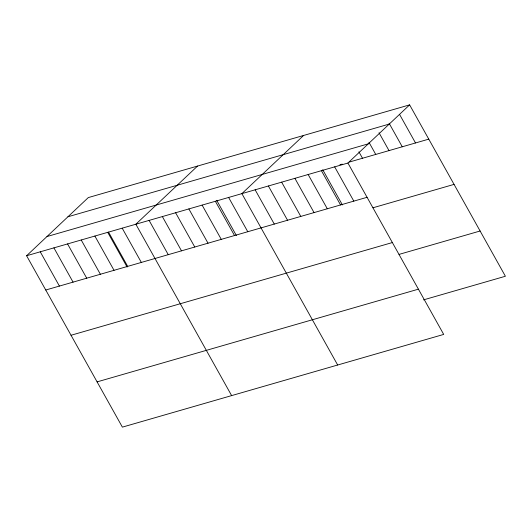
<?xml version="1.0" encoding="UTF-8"?>
<svg xmlns="http://www.w3.org/2000/svg" width="532" height="532" viewBox="0 0 532 532"><rect width="100%" height="100%" fill="white"/><g stroke="black" fill="none" stroke-linecap="round" stroke-linejoin="round"><path stroke-width="0.8" d="M409.62 104.87L347.921 163.038L443.701 334.415L122.38 427.13L26.6 255.746L88.299 197.585L409.62 104.87L505.4 276.254L423.532 299.875M197.545 166.064L135.846 224.225L231.633 395.608M303.586 135.467L241.887 193.628L337.667 365.012M67.936 216.777L389.258 124.069M46.962 236.554L368.284 143.84M339.888 164.78L342.222 164.109M349.245 162.08L428.765 139.138M26.6 255.746L347.921 163.038M45.752 290.013L367.073 197.299M372.972 207.779L454.055 184.385M71.035 335.26L392.357 242.552M399.027 254.402L480.11 231.001M97.09 381.883L418.411 289.169M399.559 114.407L415.512 142.962M389.092 123.231L402.259 146.785M379.03 132.761L389.005 150.609M368.969 142.297L375.752 154.433M358.907 151.833L362.498 158.257M334.668 166.862L353.813 201.123M322.731 169.735L342.402 204.926M321.414 170.686L340.56 204.953M308.154 174.509L327.306 208.777M294.901 178.333L314.053 212.601M281.647 182.157L300.799 216.424M268.394 185.981L287.546 220.248M255.141 189.804L274.286 224.072M228.627 197.458L247.779 231.719M216.697 200.325L236.368 235.516M215.374 201.282L234.526 235.543M202.12 205.106L221.272 239.367M188.867 208.93L208.019 243.191M175.613 212.753L194.765 247.021M162.36 216.577L181.505 250.845M149.106 220.401L168.252 254.668M122.194 228.168L141.346 262.429M108.535 232.105L127.687 266.372M107.85 232.564L127.115 267.044M94.882 236.048L114.028 270.309M81.223 239.985L100.375 274.253M67.571 243.929L86.716 278.189M53.912 247.865L73.064 282.133M40.259 251.809L59.404 286.07"/></g></svg>
